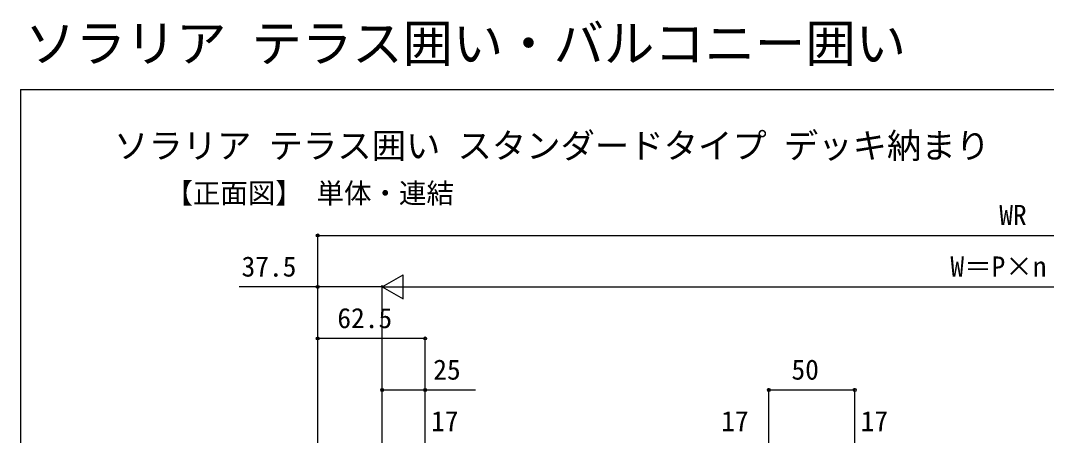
# Model space of a CAD drawing. Units: millimetres, scale not verified. Extents: x -700 to 700, y -1043 to 1037.
# Drawn here: x -700 to -103, y 795 to 1037 of the extents above; entities that cross this region are included whole.
import ezdxf
from ezdxf.enums import TextEntityAlignment as Align

# ---------------------------------------------------------------- set-up
doc = ezdxf.new("R2010")
doc.units = ezdxf.units.MM
doc.header["$LTSCALE"] = 6
for name, color, linetype in [('0-1_USER1', 3, 'Continuous'), ('0-5_YKK_D', 6, 'Continuous'), ('0-6_YKK_ZWAK', 7, 'Continuous')]:
    doc.layers.add(name, color=color, linetype=linetype)
doc.styles.add('ＭＳ ゴシック', font='')
doc.styles.get('ＭＳ ゴシック').set_extended_font_data('MS Gothic')

msp = doc.modelspace()

# ---------------------------------------------------------------- linework, layer by layer
at = {"layer": '0-5_YKK_D'}
for p, q in [((-527.002, 755.416), (-527.002, 912.8)), ((-527.002, 911.8), (297.998, 911.8)), ((-489.502, 881.8), (-477.377, 888.8)), ((-477.377, 874.8), (-477.377, 888.8)), ((-527.002, 755.416), (-527.002, 882.8)), ((-489.502, 760.3), (-489.502, 882.8)), ((-489.502, 760.3), (-489.502, 882.8)), ((-489.502, 881.8), (-477.377, 874.8)), ((-489.502, 881.8), (-465.253, 881.8)), ((-475.502, 881.8), (246.498, 881.8)), ((-527.002, 756.416), (-527.002, 852.8)), ((-464.502, 851.8), (-527.002, 851.8)), ((-464.502, 756), (-464.502, 852.8)), ((-489.502, 761.3), (-489.502, 822.8)), ((-464.502, 756), (-464.502, 822.8)), ((-264.502, 756), (-264.502, 822.8)), ((-264.502, 821.8), (-214.502, 821.8)), ((-214.502, 756), (-214.502, 822.8))]:
    msp.add_line(p, q, dxfattribs=at)
for points in [[(-489.502, 881.8), (-527.002, 881.8), (-572.674, 881.8)], [(-489.502, 821.8), (-464.502, 821.8), (-435.192, 821.8)]]:
    msp.add_lwpolyline(points, dxfattribs=at)
for centre in [(-527.002, 911.8), (-527.002, 881.8), (-527.002, 851.8), (-464.502, 851.8), (-489.502, 821.8), (-464.502, 821.8), (-264.502, 821.8), (-214.502, 821.8)]:
    msp.add_circle(centre, 0.85, dxfattribs=at)
at = {"layer": '0-6_YKK_ZWAK'}
for q in [(-700, -1043.2), (700, 996.8)]:
    msp.add_line((-700, 996.8), q, dxfattribs=at)

# ---------------------------------------------------------------- texts
at = {"layer": '0-1_USER1', "style": 'ＭＳ ゴシック'}
for s, height, p in [('ソラリア テラス囲い・バルコニー囲い', 21.48, (-697.331, 1006.463)), ('ソラリア テラス囲い スタンダードタイプ デッキ納まり', 14.66, (-645.591, 952.3)), ('【正面図】 単体・連結', 11.73, (-615.727, 926.982))]:
    msp.add_text(s, height=height, dxfattribs=at).set_placement(p, align=Align.BOTTOM_LEFT)
at = {"layer": '0-5_YKK_D', "style": 'ＭＳ ゴシック'}
for s, p in [('WR', (-130.366, 914.3)), ('37.5', (-571.356, 884.3)), ('W＝P×n', (-158.82, 884.3)), ('62.5', (-515.615, 854.3)), ('25', (-459.783, 824.3)), ('50', (-251.32, 824.3)), ('17', (-461.056, 794.3)), ('17', (-292.22, 794.3)), ('17', (-211.056, 794.3))]:
    msp.add_text(s, height=11.73, dxfattribs=at).set_placement(p, align=Align.BOTTOM_LEFT)

doc.saveas('drawing.dxf')
